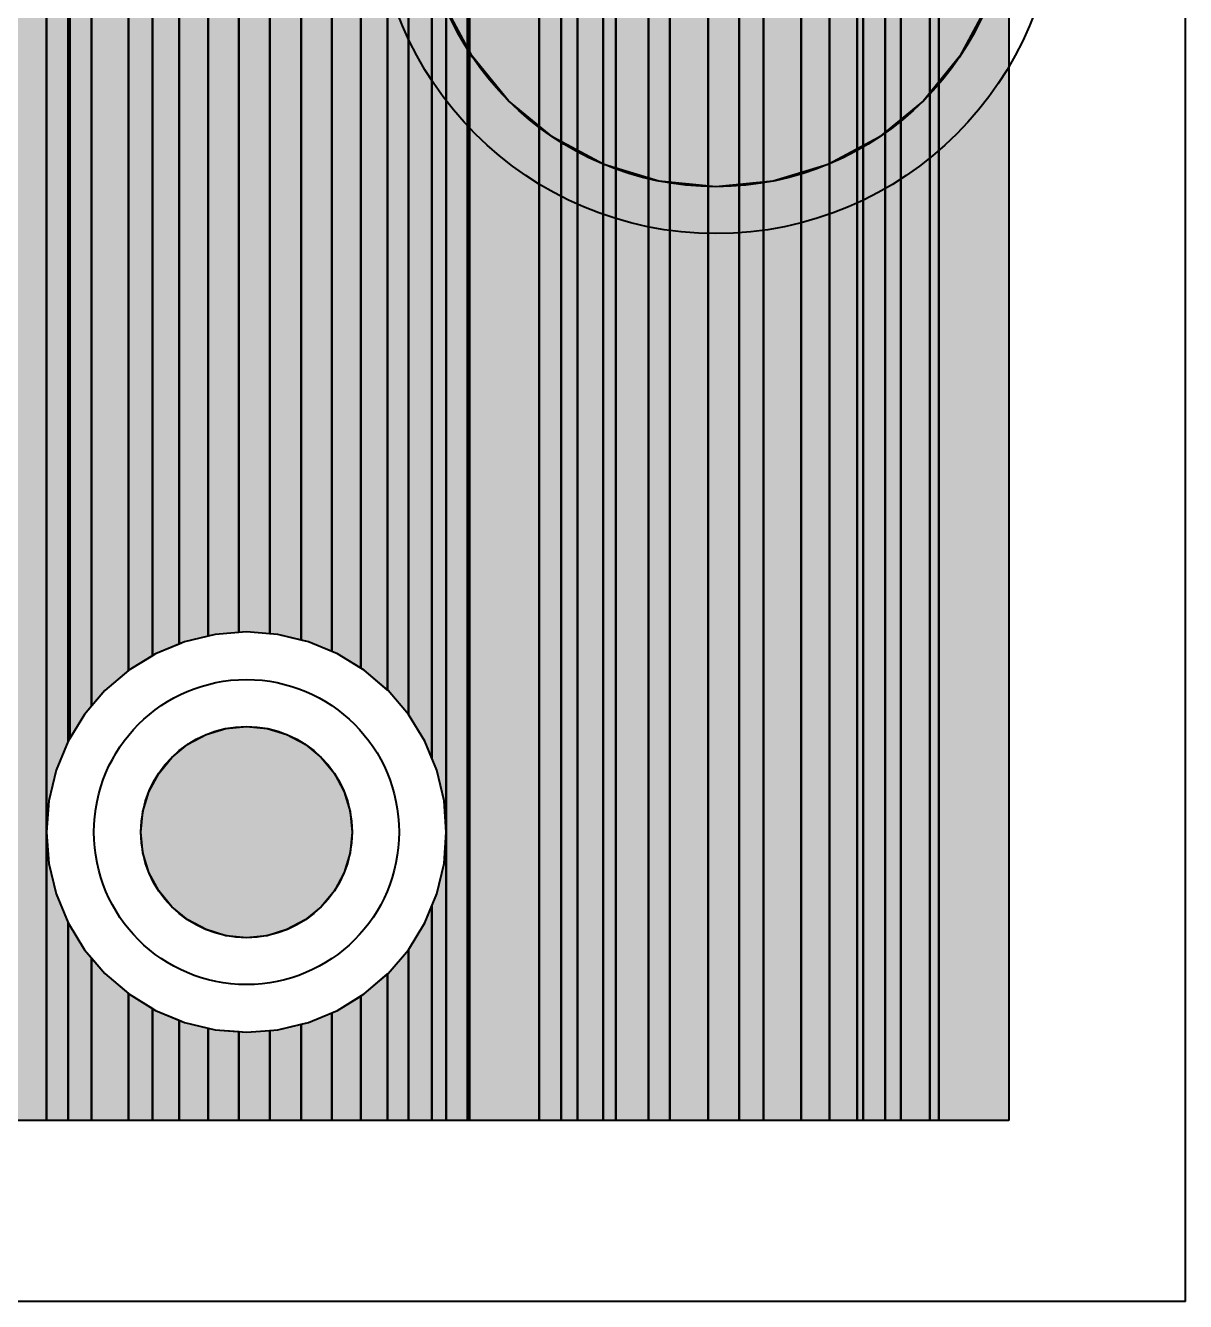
# Model space of a CAD drawing. Header units: millimetres. Extents: x 3 to 111, y 3 to 56.
# Drawn here: x 105.06 to 111.34, y 2.68 to 9.58 of the extents above; entities that cross this region are included whole.
import ezdxf

# ---------------------------------------------------------------- set-up
doc = ezdxf.new("R2010")
doc.units = ezdxf.units.MM
for name, color, linetype in [('bottom_copper', 7, 'Continuous'), ('bottom_silk', 7, 'Continuous'), ('drill_plated', 7, 'Continuous'), ('outline', 7, 'Continuous'), ('top_copper', 7, 'Continuous'), ('top_silk', 7, 'Continuous')]:
    doc.layers.add(name, color=color, linetype=linetype)

# ---------------------------------------------------------------- blocks, each defined once
blk = doc.blocks.new('Block89')
at = {"layer": 'bottom_copper', "lineweight": 40}
for points in [[(0.4282, 0), (0.0497, 0), (0.0497, 51.435), (0.4282, 51.435), (0.4282, 0)], [(0.0497, 0), (0, 0), (0, 24.0854), (0.0397, 24.2506), (0.0497, 24.42), (0.0497, 0)], [(0, 0), (-0.1559, 0), (-0.1559, 23.781), (-0.1538, 23.7835), (-0.065, 23.9284), (0, 24.0854), (0, 0)]]:
    blk.add_hatch(color=7, dxfattribs=at).paths.add_polyline_path(points, flags=0)
at = {"layer": 'bottom_copper', "color": 7, "lineweight": 40}
for points in [[(0.4282, 0), (0.0497, 0), (0.0497, 51.435), (0.4282, 51.435), (0.4282, 0)], [(0.0497, 0), (0, 0), (0, 24.0854), (0.0397, 24.2506), (0.0497, 24.42), (0.0497, 0)], [(0, 0), (-0.1559, 0), (-0.1559, 23.781), (-0.1538, 23.7835), (-0.065, 23.9284), (0, 24.0854), (0, 0)]]:
    blk.add_lwpolyline(points, close=True, dxfattribs=at)
blk = doc.blocks.new('Block410')
at = {"layer": 'bottom_copper', "lineweight": 40}
for points in [[(0.658, 0), (0.5393, 0), (0.5393, 23.9309), (0.658, 23.8121), (0.658, 0)], [(0.7444, 0), (0.658, 0), (0.658, 23.8121), (0.7189, 23.7512), (0.7444, 23.781), (0.7444, 0)], [(0.5393, 0), (0.507, 0), (0.507, 23.544), (0.5393, 23.5716), (0.5393, 0)], [(0.507, 0), (0.3572, 0), (0.3572, 23.4532), (0.3621, 23.4552), (0.507, 23.544), (0.507, 0)], [(0.3572, 0), (0.2051, 0), (0.2051, 23.3902), (0.3572, 23.4532), (0.3572, 0)], [(0, 0), (-0.1312, 0), (-0.1312, 23.3373), (-0.1295, 23.3372), (0, 23.3474), (0, 0)], [(0.2051, 0), (0, 0), (0, 23.3474), (0.0399, 23.3505), (0.2051, 23.3902), (0.2051, 0)]]:
    blk.add_hatch(color=7, dxfattribs=at).paths.add_polyline_path(points, flags=0)
at = {"layer": 'bottom_copper', "color": 7, "lineweight": 40}
for points in [[(0.658, 0), (0.5393, 0), (0.5393, 23.9309), (0.658, 23.8121), (0.658, 0)], [(0.7444, 0), (0.658, 0), (0.658, 23.8121), (0.7189, 23.7512), (0.7444, 23.781), (0.7444, 0)], [(0.5393, 0), (0.507, 0), (0.507, 23.544), (0.5393, 23.5716), (0.5393, 0)], [(0.507, 0), (0.3572, 0), (0.3572, 23.4532), (0.3621, 23.4552), (0.507, 23.544), (0.507, 0)], [(0.3572, 0), (0.2051, 0), (0.2051, 23.3902), (0.3572, 23.4532), (0.3572, 0)], [(0, 0), (-0.1312, 0), (-0.1312, 23.3373), (-0.1295, 23.3372), (0, 23.3474), (0, 0)], [(0.2051, 0), (0, 0), (0, 23.3474), (0.0399, 23.3505), (0.2051, 23.3902), (0.2051, 0)]]:
    blk.add_lwpolyline(points, close=True, dxfattribs=at)
blk = doc.blocks.new('Block729')
at = {"layer": 'bottom_copper', "lineweight": 40}
for points in [[(0.069, 0), (0, 0), (0, 23.8619), (0.069, 23.9309), (0.069, 0)], [(0, 0), (-0.1377, 0), (-0.1377, 23.783), (-0.1106, 23.7512), (0, 23.8619), (0, 0)], [(0.2462, 0), (0.0695, 0), (0.069, 23.5716), (0.1013, 23.544), (0.2462, 23.4552), (0.2462, 0)], [(0.3619, 0), (0.2462, 0), (0.2462, 23.4552), (0.3619, 23.4073), (0.3619, 0)], [(0.5684, 0), (0.3619, 0), (0.3619, 23.4073), (0.4032, 23.3902), (0.5684, 23.3505), (0.5684, 0)], [(0.7361, 0), (0.5684, 0), (0.5684, 23.3505), (0.7361, 23.3373), (0.7361, 0)]]:
    blk.add_hatch(color=7, dxfattribs=at).paths.add_polyline_path(points, flags=0)
at = {"layer": 'bottom_copper', "color": 7, "lineweight": 40}
for points in [[(0.069, 0), (0, 0), (0, 23.8619), (0.069, 23.9309), (0.069, 0)], [(0, 0), (-0.1377, 0), (-0.1377, 23.783), (-0.1106, 23.7512), (0, 23.8619), (0, 0)], [(0.2462, 0), (0.0695, 0), (0.069, 23.5716), (0.1013, 23.544), (0.2462, 23.4552), (0.2462, 0)], [(0.3619, 0), (0.2462, 0), (0.2462, 23.4552), (0.3619, 23.4073), (0.3619, 0)], [(0.5684, 0), (0.3619, 0), (0.3619, 23.4073), (0.4032, 23.3902), (0.5684, 23.3505), (0.5684, 0)], [(0.7361, 0), (0.5684, 0), (0.5684, 23.3505), (0.7361, 23.3373), (0.7361, 0)]]:
    blk.add_lwpolyline(points, close=True, dxfattribs=at)
blk = doc.blocks.new('Block1407')
at = {"layer": 'bottom_copper', "lineweight": 40}
for points in [[(1.2878, 0), (0.9101, 0), (0.9101, 51.435), (1.2878, 51.435), (1.2878, 0)], [(0.9101, 0), (0.9001, 0), (0.9001, 24.2506), (0.9101, 24.42), (0.9101, 0)], [(1.4058, 0), (1.2878, 0), (1.2878, 24.42), (1.3011, 24.2506), (1.3408, 24.0854), (1.4058, 23.9284), (1.4058, 0)], [(0.9001, 0), (0.7831, 0), (0.7831, 23.9083), (0.7954, 23.9284), (0.8604, 24.0854), (0.9001, 24.2506), (0.9001, 0)], [(0.7831, 1.56), (0.7731, 1.7294), (0.7334, 1.8946), (0.7066, 1.9593), (0.7066, 23.7835), (0.7831, 23.9083), (0.7831, 1.56)], [(1.4946, 0), (1.4058, 0), (1.4058, 23.9284), (1.4946, 23.7835), (1.4951, 23.783), (1.4951, 0)], [(0.7066, 1.9593), (0.6684, 2.0516), (0.5796, 2.1965), (0.5796, 23.64), (0.5963, 23.6543), (0.7066, 23.7835), (0.7066, 1.9593)], [(0.5796, 2.1965), (0.4693, 2.3257), (0.4671, 2.3276), (0.4671, 23.544), (0.5796, 23.64), (0.5796, 2.1965)], [(0.4671, 2.3276), (0.3401, 2.436), (0.3222, 2.447), (0.3222, 23.4552), (0.4671, 23.544), (0.4671, 2.3276)], [(0.3222, 2.447), (0.1952, 2.5248), (0.1652, 2.5372), (0.1652, 23.3902), (0.3222, 23.4552), (0.3222, 2.447)], [(0, 2.599), (-0.127, 2.6295), (-0.1711, 2.633), (-0.1711, 23.3373), (-0.1694, 23.3372), (0, 23.3505), (0, 2.599)], [(0.1652, 2.5372), (0.0382, 2.5898), (0, 2.599), (0, 23.3505), (0.1652, 23.3902), (0.1652, 2.5372)], [(0.7831, 0), (0.7066, 0), (0.7066, 1.1607), (0.7334, 1.2254), (0.7731, 1.3906), (0.7831, 1.56), (0.7831, 0)], [(0.7066, 0), (0.5796, 0), (0.5796, 0.9235), (0.6684, 1.0684), (0.7066, 1.1607), (0.7066, 0)], [(0.5796, 0), (0.4671, 0), (0.4671, 0.7924), (0.4693, 0.7943), (0.5796, 0.9235), (0.5796, 0)], [(0.4671, 0), (0.3222, 0), (0.3222, 0.673), (0.3401, 0.684), (0.4671, 0.7924), (0.4671, 0)], [(0.3222, 0), (0.1652, 0), (0.1652, 0.5828), (0.1952, 0.5952), (0.3222, 0.673), (0.3222, 0)], [(0.1652, 0), (0, 0), (0, 0.521), (0.0382, 0.5302), (0.1652, 0.5828), (0.1652, 0)], [(0, 0), (-0.1711, 0), (-0.1711, 0.487), (-0.127, 0.4905), (0, 0.521), (0, 0)]]:
    blk.add_hatch(color=7, dxfattribs=at).paths.add_polyline_path(points, flags=0)
at = {"layer": 'bottom_copper', "color": 7, "lineweight": 40}
for points in [[(1.2878, 0), (0.9101, 0), (0.9101, 51.435), (1.2878, 51.435), (1.2878, 0)], [(0.9101, 0), (0.9001, 0), (0.9001, 24.2506), (0.9101, 24.42), (0.9101, 0)], [(1.4058, 0), (1.2878, 0), (1.2878, 24.42), (1.3011, 24.2506), (1.3408, 24.0854), (1.4058, 23.9284), (1.4058, 0)], [(0.9001, 0), (0.7831, 0), (0.7831, 23.9083), (0.7954, 23.9284), (0.8604, 24.0854), (0.9001, 24.2506), (0.9001, 0)], [(0.7831, 1.56), (0.7731, 1.7294), (0.7334, 1.8946), (0.7066, 1.9593), (0.7066, 23.7835), (0.7831, 23.9083), (0.7831, 1.56)], [(1.4946, 0), (1.4058, 0), (1.4058, 23.9284), (1.4946, 23.7835), (1.4951, 23.783), (1.4951, 0)], [(0.7066, 1.9593), (0.6684, 2.0516), (0.5796, 2.1965), (0.5796, 23.64), (0.5963, 23.6543), (0.7066, 23.7835), (0.7066, 1.9593)], [(0.5796, 2.1965), (0.4693, 2.3257), (0.4671, 2.3276), (0.4671, 23.544), (0.5796, 23.64), (0.5796, 2.1965)], [(0.4671, 2.3276), (0.3401, 2.436), (0.3222, 2.447), (0.3222, 23.4552), (0.4671, 23.544), (0.4671, 2.3276)], [(0.3222, 2.447), (0.1952, 2.5248), (0.1652, 2.5372), (0.1652, 23.3902), (0.3222, 23.4552), (0.3222, 2.447)], [(0, 2.599), (-0.127, 2.6295), (-0.1711, 2.633), (-0.1711, 23.3373), (-0.1694, 23.3372), (0, 23.3505), (0, 2.599)], [(0.1652, 2.5372), (0.0382, 2.5898), (0, 2.599), (0, 23.3505), (0.1652, 23.3902), (0.1652, 2.5372)], [(0.7831, 0), (0.7066, 0), (0.7066, 1.1607), (0.7334, 1.2254), (0.7731, 1.3906), (0.7831, 1.56), (0.7831, 0)], [(0.7066, 0), (0.5796, 0), (0.5796, 0.9235), (0.6684, 1.0684), (0.7066, 1.1607), (0.7066, 0)], [(0.5796, 0), (0.4671, 0), (0.4671, 0.7924), (0.4693, 0.7943), (0.5796, 0.9235), (0.5796, 0)], [(0.4671, 0), (0.3222, 0), (0.3222, 0.673), (0.3401, 0.684), (0.4671, 0.7924), (0.4671, 0)], [(0.3222, 0), (0.1652, 0), (0.1652, 0.5828), (0.1952, 0.5952), (0.3222, 0.673), (0.3222, 0)], [(0.1652, 0), (0, 0), (0, 0.521), (0.0382, 0.5302), (0.1652, 0.5828), (0.1652, 0)], [(0, 0), (-0.1711, 0), (-0.1711, 0.487), (-0.127, 0.4905), (0, 0.521), (0, 0)]]:
    blk.add_lwpolyline(points, close=True, dxfattribs=at)
blk = doc.blocks.new('Block2148')
at = {"layer": 'bottom_copper', "lineweight": 40}
for points in [[(1.2878, 0), (0.9101, 0), (0.9101, 51.435), (1.2878, 51.435), (1.2878, 0)], [(1.4058, 2.0516), (1.3408, 1.8946), (1.3011, 1.7294), (1.2878, 1.56), (1.2878, 49.82), (1.3011, 49.6506), (1.3408, 49.4854), (1.4058, 49.3284), (1.4058, 2.0516)], [(1.4148, 2.0663), (1.4058, 2.0516), (1.4058, 49.3284), (1.4148, 49.3137), (1.4148, 2.0663)], [(1.5328, 2.2412), (1.4946, 2.1965), (1.4148, 2.0663), (1.4148, 24.42), (1.4281, 24.2506), (1.4678, 24.0854), (1.5328, 23.9284), (1.5328, 2.2412)], [(1.7319, 2.4341), (1.6049, 2.3257), (1.5328, 2.2412), (1.5328, 23.9284), (1.6216, 23.7835), (1.7319, 23.6543), (1.7319, 2.4341)], [(1.8611, 2.5138), (1.7341, 2.436), (1.7319, 2.4341), (1.7319, 23.6543), (1.8611, 23.544), (1.8611, 2.5138)], [(2.006, 2.5774), (1.879, 2.5248), (1.8611, 2.5138), (1.8611, 23.544), (2.006, 23.4552), (2.006, 2.5774)], [(2.163, 2.6203), (2.036, 2.5898), (2.006, 2.5774), (2.006, 23.4552), (2.163, 23.3902), (2.163, 2.6203)], [(2.3282, 2.6395), (2.2012, 2.6295), (2.163, 2.6203), (2.163, 23.3902), (2.3282, 23.3505), (2.3282, 2.6395)], [(2.4959, 2.633), (2.3706, 2.6428), (2.3282, 2.6395), (2.3282, 23.3505), (2.4959, 23.3373), (2.4959, 2.633)], [(1.4058, 0), (1.2878, 0), (1.2878, 1.56), (1.3011, 1.3906), (1.3408, 1.2254), (1.4058, 1.0684), (1.4058, 0)], [(1.5328, 0), (1.4058, 0), (1.4058, 1.0684), (1.4946, 0.9235), (1.5328, 0.8788), (1.5328, 0)], [(1.7319, 0), (1.5328, 0), (1.5328, 0.8788), (1.6049, 0.7943), (1.7319, 0.6859), (1.7319, 0)], [(1.8611, 0), (1.7319, 0), (1.7319, 0.6859), (1.7341, 0.684), (1.8611, 0.6062), (1.8611, 0)], [(2.006, 0), (1.8611, 0), (1.8611, 0.6062), (1.879, 0.5952), (2.006, 0.5426), (2.006, 0)], [(2.163, 0), (2.006, 0), (2.006, 0.5426), (2.036, 0.5302), (2.163, 0.4997), (2.163, 0)], [(2.3282, 0), (2.163, 0), (2.163, 0.4997), (2.2012, 0.4905), (2.3282, 0.4805), (2.3282, 0)], [(2.4959, 0), (2.3282, 0), (2.3282, 0.4805), (2.3706, 0.4772), (2.4959, 0.487), (2.4959, 0)]]:
    blk.add_hatch(color=7, dxfattribs=at).paths.add_polyline_path(points, flags=0)
at = {"layer": 'bottom_copper', "color": 7, "lineweight": 40}
for points in [[(1.2878, 0), (0.9101, 0), (0.9101, 51.435), (1.2878, 51.435), (1.2878, 0)], [(1.4058, 2.0516), (1.3408, 1.8946), (1.3011, 1.7294), (1.2878, 1.56), (1.2878, 49.82), (1.3011, 49.6506), (1.3408, 49.4854), (1.4058, 49.3284), (1.4058, 2.0516)], [(1.4148, 2.0663), (1.4058, 2.0516), (1.4058, 49.3284), (1.4148, 49.3137), (1.4148, 2.0663)], [(1.5328, 2.2412), (1.4946, 2.1965), (1.4148, 2.0663), (1.4148, 24.42), (1.4281, 24.2506), (1.4678, 24.0854), (1.5328, 23.9284), (1.5328, 2.2412)], [(1.7319, 2.4341), (1.6049, 2.3257), (1.5328, 2.2412), (1.5328, 23.9284), (1.6216, 23.7835), (1.7319, 23.6543), (1.7319, 2.4341)], [(1.8611, 2.5138), (1.7341, 2.436), (1.7319, 2.4341), (1.7319, 23.6543), (1.8611, 23.544), (1.8611, 2.5138)], [(2.006, 2.5774), (1.879, 2.5248), (1.8611, 2.5138), (1.8611, 23.544), (2.006, 23.4552), (2.006, 2.5774)], [(2.163, 2.6203), (2.036, 2.5898), (2.006, 2.5774), (2.006, 23.4552), (2.163, 23.3902), (2.163, 2.6203)], [(2.3282, 2.6395), (2.2012, 2.6295), (2.163, 2.6203), (2.163, 23.3902), (2.3282, 23.3505), (2.3282, 2.6395)], [(2.4959, 2.633), (2.3706, 2.6428), (2.3282, 2.6395), (2.3282, 23.3505), (2.4959, 23.3373), (2.4959, 2.633)], [(1.4058, 0), (1.2878, 0), (1.2878, 1.56), (1.3011, 1.3906), (1.3408, 1.2254), (1.4058, 1.0684), (1.4058, 0)], [(1.5328, 0), (1.4058, 0), (1.4058, 1.0684), (1.4946, 0.9235), (1.5328, 0.8788), (1.5328, 0)], [(1.7319, 0), (1.5328, 0), (1.5328, 0.8788), (1.6049, 0.7943), (1.7319, 0.6859), (1.7319, 0)], [(1.8611, 0), (1.7319, 0), (1.7319, 0.6859), (1.7341, 0.684), (1.8611, 0.6062), (1.8611, 0)], [(2.006, 0), (1.8611, 0), (1.8611, 0.6062), (1.879, 0.5952), (2.006, 0.5426), (2.006, 0)], [(2.163, 0), (2.006, 0), (2.006, 0.5426), (2.036, 0.5302), (2.163, 0.4997), (2.163, 0)], [(2.3282, 0), (2.163, 0), (2.163, 0.4997), (2.2012, 0.4905), (2.3282, 0.4805), (2.3282, 0)], [(2.4959, 0), (2.3282, 0), (2.3282, 0.4805), (2.3706, 0.4772), (2.4959, 0.487), (2.4959, 0)]]:
    blk.add_lwpolyline(points, close=True, dxfattribs=at)

msp = doc.modelspace()

# ---------------------------------------------------------------- hatches: boundary and pattern name
at = {"layer": 'bottom_copper', "lineweight": 40}
for points in [[(110.355, 9.9903), (110.2647, 9.6925), (110.118, 9.418), (109.9205, 9.1775), (109.68, 8.98), (109.4055, 8.8333), (109.1077, 8.743), (108.798, 8.7125), (108.4883, 8.743), (108.1905, 8.8333), (107.916, 8.98), (107.6755, 9.1775), (107.478, 9.418), (107.3313, 9.6925), (107.241, 9.9903), (107.2105, 10.3), (107.241, 10.6097), (107.3313, 10.9075), (107.478, 11.182), (107.6755, 11.4225), (107.916, 11.62), (108.1905, 11.7667), (108.4883, 11.857), (108.798, 11.8875), (109.1077, 11.857), (109.4055, 11.7667), (109.68, 11.62), (109.9205, 11.4225), (110.118, 11.182), (110.2647, 10.9075), (110.355, 10.6097), (110.3855, 10.3), (110.355, 9.9903)], [(106.8185, 5.1085), (106.786, 5.0013), (106.7332, 4.9025), (106.6621, 4.8159), (106.5755, 4.7448), (106.4767, 4.692), (106.3695, 4.6595), (106.258, 4.6485), (106.1465, 4.6595), (106.0393, 4.692), (105.9405, 4.7448), (105.8539, 4.8159), (105.7828, 4.9025), (105.73, 5.0013), (105.6975, 5.1085), (105.6865, 5.22), (105.6975, 5.3315), (105.73, 5.4387), (105.7828, 5.5375), (105.8539, 5.6241), (105.9405, 5.6952), (106.0393, 5.748), (106.1465, 5.7805), (106.258, 5.7915), (106.3695, 5.7805), (106.4767, 5.748), (106.5755, 5.6952), (106.6621, 5.6241), (106.7332, 5.5375), (106.786, 5.4387), (106.8185, 5.3315), (106.8295, 5.22), (106.8185, 5.1085)]]:
    msp.add_hatch(color=7, dxfattribs=at).paths.add_polyline_path(points, flags=0)
at = {"layer": 'drill_plated', "lineweight": 40}
for points in [[(110.355, 9.9903), (110.2647, 9.6925), (110.118, 9.418), (109.9205, 9.1775), (109.68, 8.98), (109.4055, 8.8333), (109.1077, 8.743), (108.798, 8.7125), (108.4883, 8.743), (108.1905, 8.8333), (107.916, 8.98), (107.6755, 9.1775), (107.478, 9.418), (107.3313, 9.6925), (107.241, 9.9903), (107.2105, 10.3), (107.241, 10.6097), (107.3313, 10.9075), (107.478, 11.182), (107.6755, 11.4225), (107.916, 11.62), (108.1905, 11.7667), (108.4883, 11.857), (108.798, 11.8875), (109.1077, 11.857), (109.4055, 11.7667), (109.68, 11.62), (109.9205, 11.4225), (110.118, 11.182), (110.2647, 10.9075), (110.355, 10.6097), (110.3855, 10.3), (110.355, 9.9903)], [(106.8185, 5.1085), (106.786, 5.0013), (106.7332, 4.9025), (106.6621, 4.8159), (106.5755, 4.7448), (106.4767, 4.692), (106.3695, 4.6595), (106.258, 4.6485), (106.1465, 4.6595), (106.0393, 4.692), (105.9405, 4.7448), (105.8539, 4.8159), (105.7828, 4.9025), (105.73, 5.0013), (105.6975, 5.1085), (105.6865, 5.22), (105.6975, 5.3315), (105.73, 5.4387), (105.7828, 5.5375), (105.8539, 5.6241), (105.9405, 5.6952), (106.0393, 5.748), (106.1465, 5.7805), (106.258, 5.7915), (106.3695, 5.7805), (106.4767, 5.748), (106.5755, 5.6952), (106.6621, 5.6241), (106.7332, 5.5375), (106.786, 5.4387), (106.8185, 5.3315), (106.8295, 5.22), (106.8185, 5.1085)]]:
    msp.add_hatch(color=7, dxfattribs=at).paths.add_polyline_path(points, flags=0)
at = {"layer": 'top_copper', "lineweight": 40}
for points in [[(110.355, 9.9903), (110.2647, 9.6925), (110.118, 9.418), (109.9205, 9.1775), (109.68, 8.98), (109.4055, 8.8333), (109.1077, 8.743), (108.798, 8.7125), (108.4883, 8.743), (108.1905, 8.8333), (107.916, 8.98), (107.6755, 9.1775), (107.478, 9.418), (107.3313, 9.6925), (107.241, 9.9903), (107.2105, 10.3), (107.241, 10.6097), (107.3313, 10.9075), (107.478, 11.182), (107.6755, 11.4225), (107.916, 11.62), (108.1905, 11.7667), (108.4883, 11.857), (108.798, 11.8875), (109.1077, 11.857), (109.4055, 11.7667), (109.68, 11.62), (109.9205, 11.4225), (110.118, 11.182), (110.2647, 10.9075), (110.355, 10.6097), (110.3855, 10.3), (110.355, 9.9903)], [(106.8185, 5.1085), (106.786, 5.0013), (106.7332, 4.9025), (106.6621, 4.8159), (106.5755, 4.7448), (106.4767, 4.692), (106.3695, 4.6595), (106.258, 4.6485), (106.1465, 4.6595), (106.0393, 4.692), (105.9405, 4.7448), (105.8539, 4.8159), (105.7828, 4.9025), (105.73, 5.0013), (105.6975, 5.1085), (105.6865, 5.22), (105.6975, 5.3315), (105.73, 5.4387), (105.7828, 5.5375), (105.8539, 5.6241), (105.9405, 5.6952), (106.0393, 5.748), (106.1465, 5.7805), (106.258, 5.7915), (106.3695, 5.7805), (106.4767, 5.748), (106.5755, 5.6952), (106.6621, 5.6241), (106.7332, 5.5375), (106.786, 5.4387), (106.8185, 5.3315), (106.8295, 5.22), (106.8185, 5.1085)]]:
    msp.add_hatch(color=7, dxfattribs=at).paths.add_polyline_path(points, flags=0)

# ---------------------------------------------------------------- linework, layer by layer
at = {"layer": 'bottom_copper', "color": 7, "lineweight": 40}
for p, q in [((110.383, 55.095), (110.383, 3.66)), ((108.0495, 3.66), (108.0495, 27.443)), ((108.0495, 27.443), (108.0495, 3.66)), ((109.7989, 3.66), (109.7989, 27.441)), ((109.7989, 27.441), (109.7989, 3.66)), ((106.3833, 6.293), (106.3833, 26.9973)), ((106.3833, 26.9973), (106.3833, 6.293)), ((108.9233, 3.66), (108.9233, 26.9973)), ((108.9233, 26.9973), (108.9233, 3.66)), ((106.0886, 6.2895), (105.9234, 6.2498)), ((106.258, 6.3028), (106.0886, 6.2895)), ((106.3833, 6.293), (106.258, 6.3028)), ((106.4274, 6.2895), (106.3833, 6.293)), ((106.5926, 6.2498), (106.4274, 6.2895)), ((105.9234, 6.2498), (105.7664, 6.1848)), ((106.7496, 6.1848), (106.5926, 6.2498)), ((105.7664, 6.1848), (105.6215, 6.096)), ((106.8945, 6.096), (106.7496, 6.1848)), ((105.6215, 6.096), (105.4923, 5.9857)), ((107.0237, 5.9857), (106.8945, 6.096)), ((105.4923, 5.9857), (105.382, 5.8565)), ((107.134, 5.8565), (107.0237, 5.9857)), ((105.382, 5.8565), (105.2932, 5.7116)), ((107.2228, 5.7116), (107.134, 5.8565)), ((105.2932, 5.7116), (105.2282, 5.5546)), ((107.2878, 5.5546), (107.2228, 5.7116)), ((105.2282, 5.5546), (105.1885, 5.3894)), ((107.3275, 5.3894), (107.2878, 5.5546)), ((105.1885, 5.3894), (105.1752, 5.22)), ((107.3375, 5.22), (107.3275, 5.3894)), ((105.1752, 5.22), (105.1885, 5.0506)), ((107.3275, 5.0506), (107.3375, 5.22)), ((105.1885, 5.0506), (105.2282, 4.8854)), ((107.2878, 4.8854), (107.3275, 5.0506)), ((105.2282, 4.8854), (105.2932, 4.7284)), ((107.2228, 4.7284), (107.2878, 4.8854)), ((105.2932, 4.7284), (105.382, 4.5835)), ((107.134, 4.5835), (107.2228, 4.7284)), ((105.382, 4.5835), (105.4923, 4.4543)), ((107.0237, 4.4543), (107.134, 4.5835)), ((105.4923, 4.4543), (105.6215, 4.344)), ((106.8945, 4.344), (107.0237, 4.4543)), ((105.6215, 4.344), (105.7664, 4.2552)), ((106.7496, 4.2552), (106.8945, 4.344)), ((105.7664, 4.2552), (105.9234, 4.1902)), ((106.5926, 4.1902), (106.7496, 4.2552)), ((105.9234, 4.1902), (106.0886, 4.1505)), ((106.0886, 4.1505), (106.258, 4.1372)), ((106.258, 4.1372), (106.3833, 4.147)), ((106.3833, 4.147), (106.4274, 4.1505)), ((106.3833, 3.66), (106.3833, 4.147)), ((106.3833, 4.147), (106.3833, 3.66)), ((106.4274, 4.1505), (106.5926, 4.1902)), ((106.3833, 3.66), (103.7163, 3.66)), ((108.0495, 3.66), (106.3833, 3.66)), ((108.9233, 3.66), (108.0495, 3.66)), ((109.7989, 3.66), (108.9233, 3.66)), ((110.383, 3.66), (109.7989, 3.66))]:
    msp.add_line(p, q, dxfattribs=at)
msp.add_lwpolyline([(110.2647, 9.6925), (110.118, 9.418), (109.9205, 9.1775), (109.68, 8.98), (109.4055, 8.8333), (109.1077, 8.743), (108.798, 8.7125), (108.4883, 8.743), (108.1905, 8.8333), (107.916, 8.98), (107.6755, 9.1775), (107.478, 9.418), (107.3313, 9.6925)], dxfattribs=at)
msp.add_lwpolyline([(106.8185, 5.1085), (106.786, 5.0013), (106.7332, 4.9025), (106.6621, 4.8159), (106.5755, 4.7448), (106.4767, 4.692), (106.3695, 4.6595), (106.258, 4.6485), (106.1465, 4.6595), (106.0393, 4.692), (105.9405, 4.7448), (105.8539, 4.8159), (105.7828, 4.9025), (105.73, 5.0013), (105.6975, 5.1085), (105.6865, 5.22), (105.6975, 5.3315), (105.73, 5.4387), (105.7828, 5.5375), (105.8539, 5.6241), (105.9405, 5.6952), (106.0393, 5.748), (106.1465, 5.7805), (106.258, 5.7915), (106.3695, 5.7805), (106.4767, 5.748), (106.5755, 5.6952), (106.6621, 5.6241), (106.7332, 5.5375), (106.786, 5.4387), (106.8185, 5.3315), (106.8295, 5.22), (106.8185, 5.1085)], close=True, dxfattribs=at)
for centre, major_axis in [((108.798, 10.3), (1.8415, 0)), ((108.798, 10.3), (1.5875, 0)), ((106.258, 5.22), (0.8255, 0)), ((106.258, 5.22), (0.5715, 0))]:
    msp.add_ellipse(centre, major_axis=major_axis, ratio=1, dxfattribs=at)
at = {"layer": 'bottom_silk', "color": 7, "lineweight": 40}
for q in [(111.338, 56.02), (3.388, 2.68)]:
    msp.add_line((111.338, 2.68), q, dxfattribs=at)
at = {"layer": 'drill_plated', "color": 7, "lineweight": 40}
msp.add_lwpolyline([(110.2647, 9.6925), (110.118, 9.418), (109.9205, 9.1775), (109.68, 8.98), (109.4055, 8.8333), (109.1077, 8.743), (108.798, 8.7125), (108.4883, 8.743), (108.1905, 8.8333), (107.916, 8.98), (107.6755, 9.1775), (107.478, 9.418), (107.3313, 9.6925)], dxfattribs=at)
msp.add_lwpolyline([(106.8185, 5.1085), (106.786, 5.0013), (106.7332, 4.9025), (106.6621, 4.8159), (106.5755, 4.7448), (106.4767, 4.692), (106.3695, 4.6595), (106.258, 4.6485), (106.1465, 4.6595), (106.0393, 4.692), (105.9405, 4.7448), (105.8539, 4.8159), (105.7828, 4.9025), (105.73, 5.0013), (105.6975, 5.1085), (105.6865, 5.22), (105.6975, 5.3315), (105.73, 5.4387), (105.7828, 5.5375), (105.8539, 5.6241), (105.9405, 5.6952), (106.0393, 5.748), (106.1465, 5.7805), (106.258, 5.7915), (106.3695, 5.7805), (106.4767, 5.748), (106.5755, 5.6952), (106.6621, 5.6241), (106.7332, 5.5375), (106.786, 5.4387), (106.8185, 5.3315), (106.8295, 5.22), (106.8185, 5.1085)], close=True, dxfattribs=at)
for centre, major_axis in [((108.798, 10.3), (1.5875, 0)), ((106.258, 5.22), (0.5715, 0))]:
    msp.add_ellipse(centre, major_axis=major_axis, ratio=1, dxfattribs=at)
at = {"layer": 'outline', "color": 7, "lineweight": 40}
for q in [(111.338, 56.02), (3.388, 2.68)]:
    msp.add_line((111.338, 2.68), q, dxfattribs=at)
at = {"layer": 'top_copper', "color": 7, "lineweight": 40}
msp.add_lwpolyline([(110.2647, 9.6925), (110.118, 9.418), (109.9205, 9.1775), (109.68, 8.98), (109.4055, 8.8333), (109.1077, 8.743), (108.798, 8.7125), (108.4883, 8.743), (108.1905, 8.8333), (107.916, 8.98), (107.6755, 9.1775), (107.478, 9.418), (107.3313, 9.6925)], dxfattribs=at)
msp.add_lwpolyline([(106.8185, 5.1085), (106.786, 5.0013), (106.7332, 4.9025), (106.6621, 4.8159), (106.5755, 4.7448), (106.4767, 4.692), (106.3695, 4.6595), (106.258, 4.6485), (106.1465, 4.6595), (106.0393, 4.692), (105.9405, 4.7448), (105.8539, 4.8159), (105.7828, 4.9025), (105.73, 5.0013), (105.6975, 5.1085), (105.6865, 5.22), (105.6975, 5.3315), (105.73, 5.4387), (105.7828, 5.5375), (105.8539, 5.6241), (105.9405, 5.6952), (106.0393, 5.748), (106.1465, 5.7805), (106.258, 5.7915), (106.3695, 5.7805), (106.4767, 5.748), (106.5755, 5.6952), (106.6621, 5.6241), (106.7332, 5.5375), (106.786, 5.4387), (106.8185, 5.3315), (106.8295, 5.22), (106.8185, 5.1085)], close=True, dxfattribs=at)
for centre, major_axis in [((108.798, 10.3), (1.8415, 0)), ((108.798, 10.3), (1.5875, 0)), ((106.258, 5.22), (0.8255, 0)), ((106.258, 5.22), (0.5715, 0))]:
    msp.add_ellipse(centre, major_axis=major_axis, ratio=1, dxfattribs=at)
at = {"layer": 'top_silk', "color": 7, "lineweight": 40}
for q in [(111.338, 56.02), (3.388, 2.68)]:
    msp.add_line((111.338, 2.68), q, dxfattribs=at)

# ---------------------------------------------------------------- block references
at = {"layer": 'bottom_copper'}
for name, p in [('Block2148', (103.8874, 3.66)), ('Block1407', (106.5544, 3.66)), ('Block89', (109.9548, 3.66)), ('Block729', (108.1872, 3.66)), ('Block410', (109.0545, 3.66))]:
    msp.add_blockref(name, p, dxfattribs=at)

doc.saveas('drawing.dxf')
